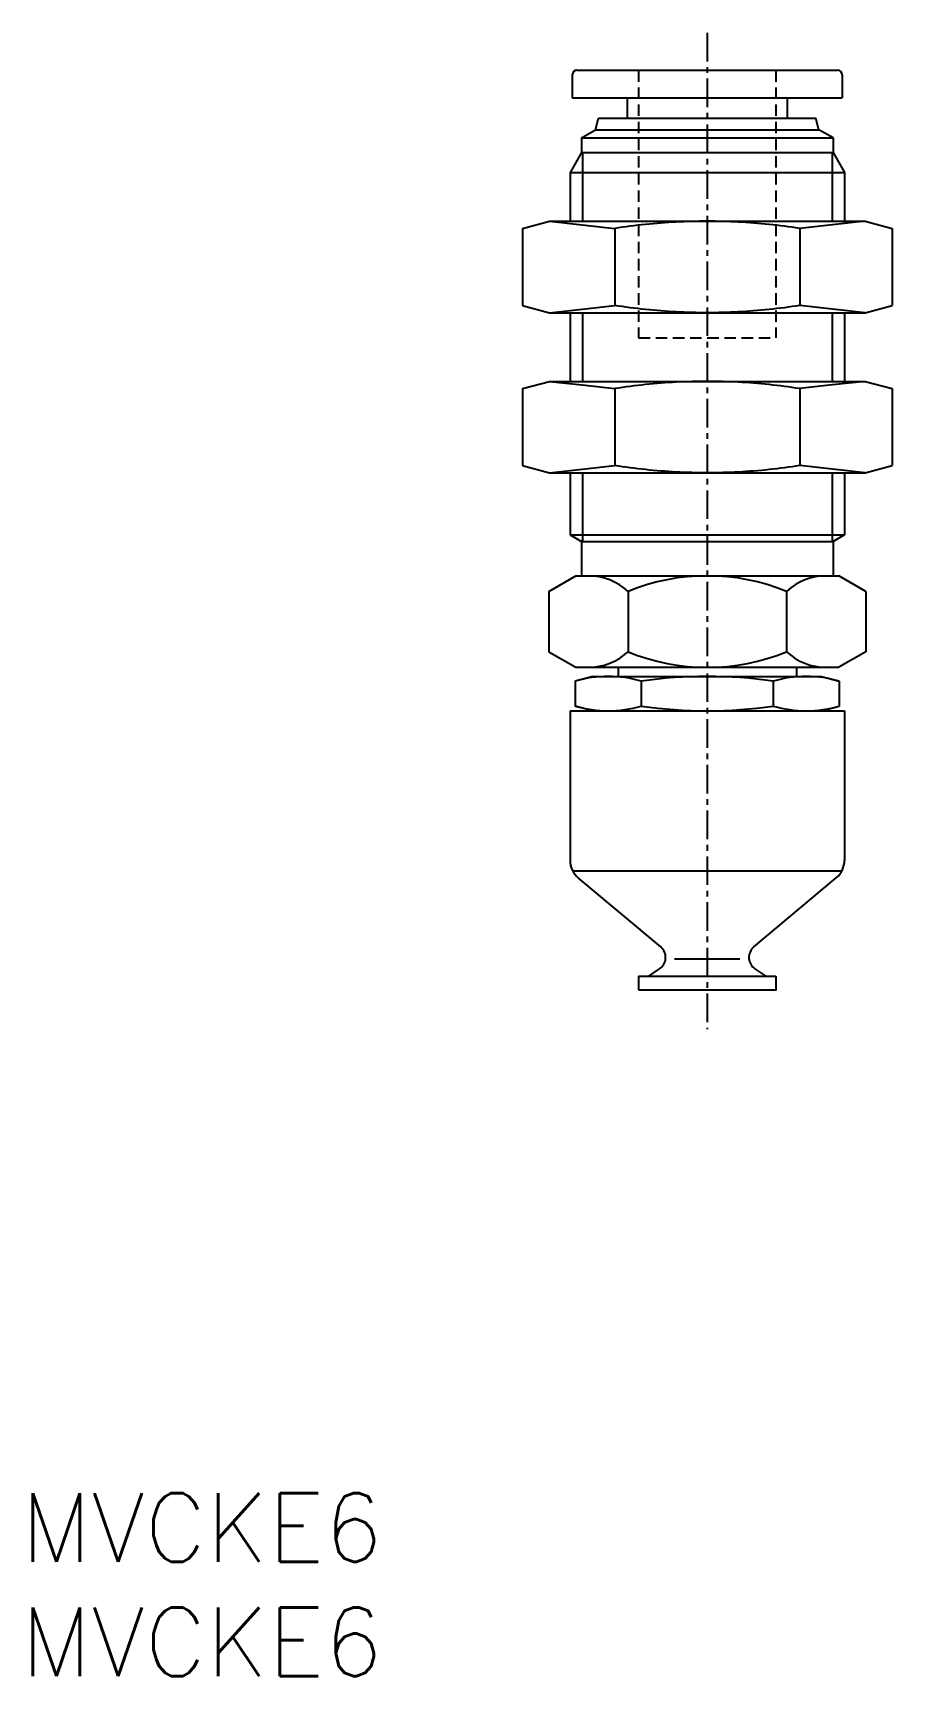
# Model space of a CAD drawing. Extents: x 0.5 to 38.1, y 0 to 71.8.
import ezdxf

# ---------------------------------------------------------------- set-up
doc = ezdxf.new("R2010")
doc.units = 0
doc.linetypes.add('CENTER', pattern=[2, 1.25, -0.25, 0.25, -0.25])
doc.linetypes.add('DASHED', pattern=[0.75, 0.5, -0.25])
doc.layers.get('0').update_dxf_attribs({"linetype": 'CONTINUOUS'})
doc.layers.add('CENTER', color=1, linetype='CENTER')
doc.styles.get("Standard").update_dxf_attribs({"font": 'txt.shx'})

# ---------------------------------------------------------------- blocks, each defined once
blk = doc.blocks.new('*U8')
at = {"color": 7, "linetype": 'CONTINUOUS'}
blk.add_text('MVCKE6', height=3, dxfattribs=at).set_placement((0, 0))
blk = doc.blocks.new('*U9')
at = {"color": 7, "linetype": 'CONTINUOUS'}
blk.add_text('MVCKE6', height=3, dxfattribs=at).set_placement((0, 5))

msp = doc.modelspace()

# ---------------------------------------------------------------- linework, layer by layer
at = {"color": 7, "linetype": 'CONTINUOUS'}
for p, q in [((24.100006, 70), (24.100006, 68.99999)), ((24.300006, 70.2), (35.699994, 70.2)), ((35.899994, 70), (35.899994, 68.99999)), ((24.100006, 68.99999), (35.899994, 68.99999)), ((26.5, 68.99999), (26.5, 68.1)), ((33.5, 68.99999), (33.5, 68.1)), ((24.499984, 67.24434), (25.116017, 67.6)), ((25.116038, 67.6), (25.250012, 68.1)), ((25.116043, 67.6), (34.883972, 67.6)), ((25.25, 68.1), (34.75, 68.1)), ((34.883976, 67.6), (34.750001, 68.10001)), ((35.49998, 67.24434), (34.883973, 67.59999)), ((24.500015, 67.24433), (35.5, 67.24433)), ((24.500015, 67.24433), (24.500015, 66.6)), ((35.5, 67.24433), (35.5, 66.6)), ((24.500015, 66.6), (23.999987, 65.73397)), ((24.500015, 66.6), (35.5, 66.6)), ((24.541504, 66.6), (24.541504, 63.6)), ((35.458496, 66.6), (35.458496, 63.6)), ((35.5, 66.6), (35.99999, 65.73397)), ((24.000015, 65.73397), (24.000015, 63.6)), ((24.000015, 65.73397), (36, 65.73397)), ((36, 65.73397), (36, 63.6)), ((21.917102, 63.28305), (23.099998, 63.60001)), ((21.917114, 63.28304), (21.917114, 59.91695)), ((23.100006, 63.6), (36.899994, 63.6)), ((25.958557, 63.28304), (25.958557, 59.91695)), ((34.041458, 63.28304), (34.041458, 59.91695)), ((36.899997, 63.59999), (38.082894, 63.28304)), ((38.082901, 63.28304), (38.082901, 59.91695)), ((21.917109, 59.91696), (23.099991, 59.60001)), ((36.900007, 59.60001), (38.082905, 59.91697)), ((23.100006, 59.6), (36.899994, 59.6)), ((24.000015, 59.6), (24.000015, 56.6)), ((24.541504, 59.6), (24.541504, 56.6)), ((35.458496, 59.6), (35.458496, 56.6)), ((36, 59.6), (36, 56.6)), ((21.9171, 56.28304), (23.100011, 56.6)), ((21.917114, 56.28304), (21.917114, 52.91695)), ((23.100006, 56.6), (36.899994, 56.6)), ((25.958557, 56.28304), (25.958557, 52.91695)), ((34.041458, 56.28304), (34.041458, 52.91695)), ((36.900007, 56.60001), (38.082903, 56.28306)), ((38.082901, 56.28304), (38.082901, 52.91695)), ((21.91711, 52.91695), (23.099993, 52.6)), ((23.100006, 52.6), (36.899994, 52.6)), ((24.000015, 52.6), (24.000015, 49.888678)), ((24.541504, 52.6), (24.541504, 49.599997)), ((35.458496, 52.6), (35.458496, 49.599997)), ((36, 52.6), (36, 49.888678)), ((36.900002, 52.60001), (38.082898, 52.91697)), ((23.999999, 49.888655), (24.499982, 49.599991)), ((24.000015, 49.888678), (36, 49.888678)), ((24.500015, 49.599997), (35.5, 49.599997)), ((24.500015, 49.599997), (24.500015, 48.099997)), ((35.999984, 49.888678), (35.499987, 49.600004)), ((35.5, 49.599997), (35.5, 48.099997)), ((23.071787, 47.419765), (24.249992, 48.100002)), ((23.071808, 47.41976), (23.071808, 44.780233)), ((24.250015, 48.099997), (35.75, 48.099997)), ((26.535904, 47.41976), (26.535904, 44.780233)), ((33.464096, 47.41976), (33.464096, 44.780233)), ((36.92821, 47.419769), (35.750006, 48.100006)), ((36.928207, 47.41976), (36.928207, 44.780233)), ((23.071798, 44.780234), (24.250003, 44.099998)), ((36.928191, 44.780243), (35.749987, 44.100006)), ((24.250015, 44.099997), (35.749985, 44.099997)), ((26.100006, 44.099997), (26.100006, 43.699997)), ((33.899994, 44.099997), (33.899994, 43.699997)), ((24.226486, 43.492737), (24.226486, 42.407257)), ((24.999998, 43.699996), (24.226502, 43.492739)), ((25, 43.699997), (35, 43.699997)), ((27.113251, 43.492737), (27.113251, 42.407257)), ((32.886749, 43.492737), (32.886749, 42.407257)), ((34.99998, 43.699999), (35.773475, 43.492742)), ((35.773499, 43.492737), (35.773499, 42.407257)), ((24.999983, 42.199999), (24.226488, 42.407256)), ((34.999994, 42.199996), (35.77349, 42.407253)), ((24, 42.199997), (24, 35.563965)), ((24, 42.199997), (36, 42.199997)), ((36, 42.199997), (36, 35.666306)), ((24.115372, 35.199997), (35.884628, 35.199997)), ((27.964242, 31.873608), (24.357208, 34.900269)), ((32.035755, 31.873607), (35.642783, 34.900263)), ((27.44477, 30.599994), (27.914086, 30.916551)), ((28.574188, 31.361801), (31.425812, 31.361801)), ((32.085915, 30.916556), (32.555234, 30.599996)), ((27, 30.599998), (27, 30)), ((27, 30.599998), (33, 30.599998)), ((33, 30.599998), (33, 30)), ((27, 30), (33, 30))]:
    msp.add_line(p, q, dxfattribs=at)
at = {"color": 3, "linetype": 'DASHED'}
for p, q in [((27, 70.2), (27, 58.49999)), ((33, 70.2), (33, 58.49999)), ((27, 58.49999), (33, 58.49999))]:
    msp.add_line(p, q, dxfattribs=at)
at = {"color": 7, "linetype": 'CONTINUOUS'}
for points in [[(23.100006, 63.6), (24.529282, 63.44152), (25.958557, 63.28304)], [(36.899994, 63.6), (35.470726, 63.44152), (34.041458, 63.28304)], [(23.100006, 59.6), (24.529282, 59.75847), (25.958557, 59.91695)], [(36.899994, 59.6), (35.470726, 59.75847), (34.041458, 59.91695)], [(23.100006, 56.6), (24.529282, 56.44152), (25.958557, 56.28304)], [(36.899994, 56.6), (35.470726, 56.44152), (34.041458, 56.28304)], [(23.100006, 52.6), (24.529282, 52.75847), (25.958557, 52.91695)], [(36.899994, 52.6), (35.470726, 52.75847), (34.041458, 52.91695)]]:
    msp.add_lwpolyline(points, dxfattribs=at)
for points in [[(34.041458, 63.28304, 0.025751949), (31.35293, 63.56434, 0.026354674), (28.647433, 63.56436, 0.025755362), (25.958557, 63.28304)], [(34.041458, 59.91695, -0.025751949), (31.35293, 59.63566, -0.026354674), (28.647433, 59.63564, -0.025755362), (25.958557, 59.91695)], [(34.041458, 56.28304, 0.025751949), (31.35293, 56.56434, 0.026354674), (28.647433, 56.56435, 0.025755362), (25.958557, 56.28304)], [(34.041458, 52.91695, -0.025751949), (31.35293, 52.63566, -0.026354674), (28.647433, 52.63564, -0.025755362), (25.958557, 52.91695)]]:
    msp.add_lwpolyline(points, format="xyb", dxfattribs=at)
for centre, radius, start, end in [((24.300006, 70), 0.2, 90, 180), ((35.699994, 70), 0.2, 0, 90), ((24.803864, 45.55477), 2.545235, 47.116718, 90), ((30, 38.939413), 9.160586, 67.780688, 112.21931), ((35.196152, 45.55477), 2.545235, 90, 132.88328), ((24.803864, 46.645239), 2.545235, 270, 312.8833), ((30, 53.26058), 9.160586, 247.78069, 292.21931), ((35.196152, 46.645239), 2.545235, 227.11672, 270), ((25.669861, 38.57045), 5.12955, 73.657133, 106.34286), ((30, 23.492744), 20.207254, 81.786796, 98.213209), ((34.330124, 38.57045), 5.12955, 73.657133, 106.34286), ((25.669861, 47.329552), 5.12955, 253.65714, 286.34287), ((30, 62.40725), 20.207254, 261.78679, 278.2132), ((34.330124, 47.329552), 5.12955, 253.65714, 286.34287), ((25, 35.666306), 1, 180, 230.00001), ((35, 35.666306), 1, 309.99999, 0), ((27.578568, 31.413979), 0.6, 304, 50), ((32.421432, 31.413979), 0.6, 130, 236)]:
    msp.add_arc(centre, radius, start, end, dxfattribs=at)
msp.add_point((33, 30), dxfattribs=at)
at = {"layer": 'CENTER', "color": 1, "linetype": 'CENTER'}
msp.add_line((30, 71.83409), (30, 28.276222), dxfattribs=at)

# ---------------------------------------------------------------- block references
at = {"color": 7, "linetype": 'CONTINUOUS'}
for name in ['*U9', '*U8']:
    msp.add_blockref(name, (0, 0), dxfattribs=at)

doc.saveas('drawing.dxf')
